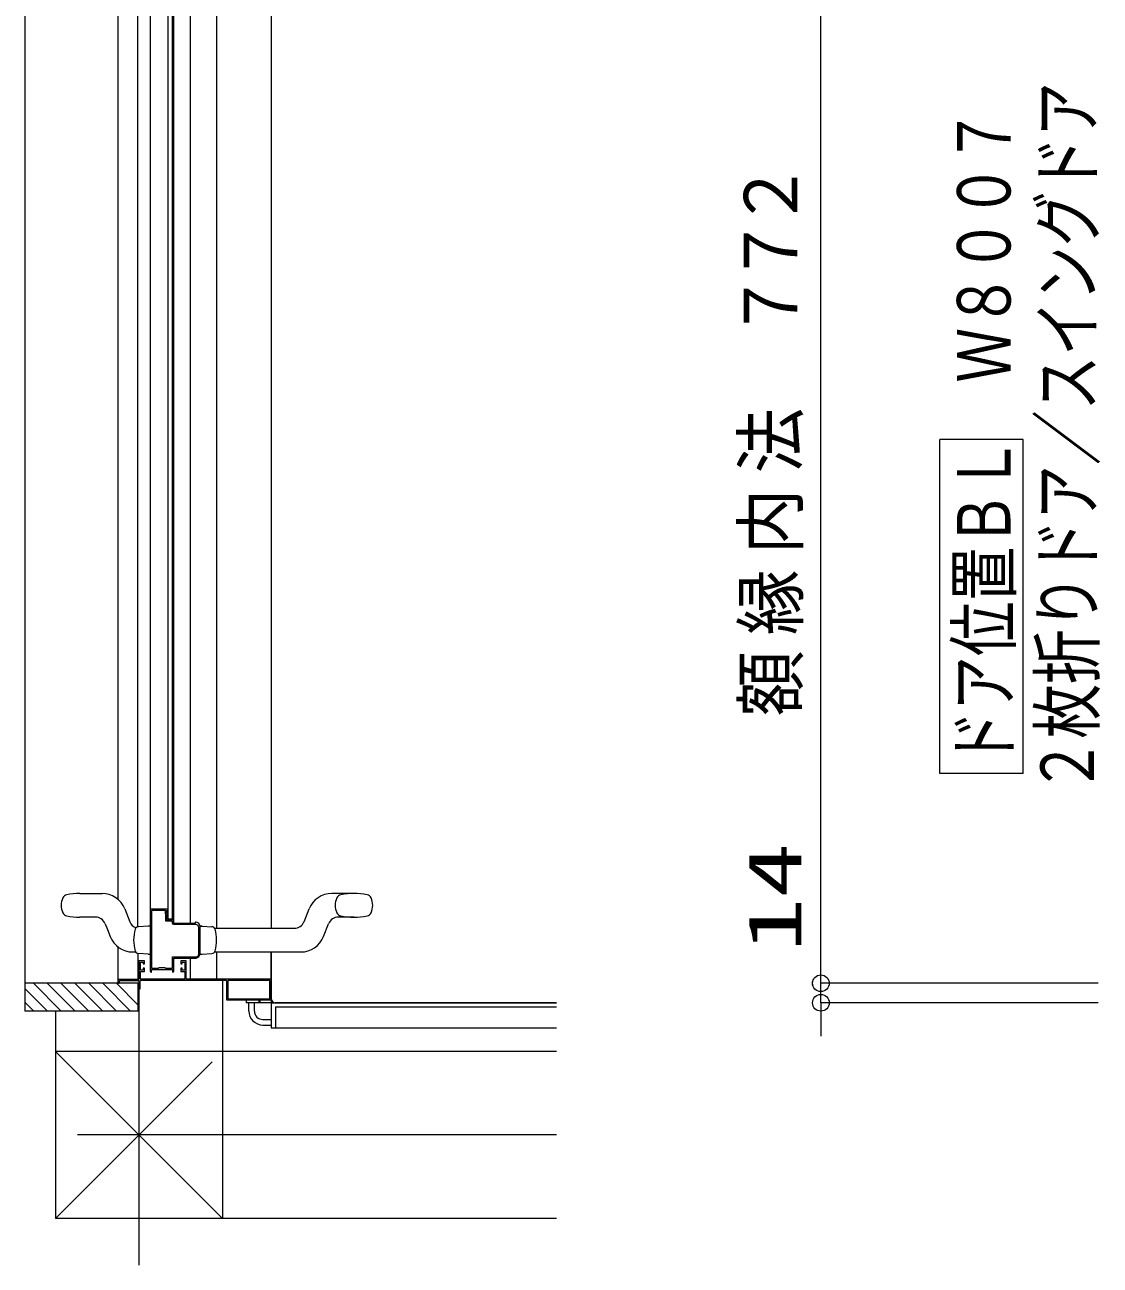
# Model space of a CAD drawing. Units: millimetres on the paper. Extents: x -305 to 305, y -152 to 152.
# Drawn here: x -181.04 to -142.39, y -24.36 to 20.2 of the extents above; entities that cross this region are included whole.
import ezdxf
from ezdxf.enums import TextEntityAlignment as Align

# ---------------------------------------------------------------- set-up
doc = ezdxf.new("R2010")
doc.units = ezdxf.units.MM
doc.linetypes.add('LONG_CHAIN', pattern=[21, 18, -1, 1, -1])
doc.layers.add('0-0_0', color=7, linetype='Continuous', lineweight=9)
doc.layers.add('0-1_VIEW0001', color=7, linetype='Continuous', lineweight=9)
doc.styles.add('ＭＳ ゴシック', font='')
doc.styles.get('ＭＳ ゴシック').set_extended_font_data('MS Gothic')

# ---------------------------------------------------------------- blocks, each defined once
blk = doc.blocks.new('_ORIGIN')
at = {"layer": '0-0_0'}
blk.add_line((0, 0), (-1, 0), dxfattribs=at)
blk.add_circle((0, 0), 0.5, dxfattribs=at)

msp = doc.modelspace()

# ---------------------------------------------------------------- linework, layer by layer
at = {"layer": '0-1_VIEW0001'}
for p, q in [((-181.038, 63.197), (-181.038, -15.228)), ((-177.685, -11.22), (-177.685, 62.197)), ((-176.98, -12.2), (-176.98, 62.047)), ((-175.095, 25.072), (-175.095, -12.078)), ((-175.739, 24.602), (-175.739, -11.958)), ((-176.535, 24.211), (-176.535, -13.788)), ((-175.889, -11.908), (-175.889, 24.212)), ((-175.685, -12.078), (-175.685, 24.211)), ((-172.185, 24.197), (-172.185, -12.254)), ((-174.145, 23.722), (-174.145, -12.254)), ((-152.433, -13.629), (-152.433, 23.771)), ((-145.16, 5.31), (-148.16, 5.31)), ((-148.16, -6.69), (-148.16, 5.31)), ((-145.16, -6.69), (-145.16, 5.31)), ((-145.16, -6.69), (-148.16, -6.69)), ((-179.06, -11.004), (-178.261, -11.004)), ((-169.21, -11.004), (-170.01, -11.004)), ((-177.448, -11.556), (-177.265, -12.017)), ((-175.921, -11.569), (-176.535, -11.569)), ((-175.902, -11.59), (-175.911, -11.576)), ((-171.005, -12.017), (-170.823, -11.556)), ((-178.499, -11.854), (-179.06, -11.854)), ((-175.966, -11.764), (-175.982, -11.726)), ((-175.94, -11.705), (-175.94, -11.633)), ((-175.924, -11.749), (-175.939, -11.711)), ((-175.915, -11.608), (-175.91, -11.608)), ((-175.9, -11.598), (-175.9, -11.598)), ((-175.889, -11.908), (-175.739, -11.908)), ((-174.885, -12.028), (-174.895, -12.028)), ((-169.21, -11.854), (-169.772, -11.854)), ((-178.15, -12.091), (-178.07, -12.293)), ((-178.07, -12.293), (-177.968, -12.551)), ((-177.071, -12.288), (-177.071, -12.287)), ((-177.071, -12.288), (-177.071, -12.287)), ((-176.61, -12.179), (-176.958, -12.197)), ((-176.957, -12.198), (-176.958, -12.197)), ((-176.957, -12.198), (-176.958, -12.197)), ((-176.535, -12.178), (-176.61, -12.178)), ((-174.925, -12.078), (-175.685, -12.078)), ((-174.885, -12.123), (-175.685, -12.123)), ((-174.91, -12.043), (-174.91, -12.063)), ((-174.78, -13.178), (-174.78, -12.228)), ((-174.735, -12.178), (-174.735, -12.18)), ((-174.735, -13.178), (-174.735, -12.178)), ((-174.735, -12.179), (-174.735, -12.18)), ((-174.66, -12.179), (-174.735, -12.179)), ((-174.216, -12.254), (-171.354, -12.254)), ((-170.303, -12.551), (-170.12, -12.091)), ((-177.687, -14.228), (-177.687, -12.923)), ((-177.155, -13.104), (-177.056, -13.104)), ((-176.98, -13.157), (-176.98, -14.078)), ((-176.61, -13.178), (-176.958, -13.16)), ((-176.61, -13.179), (-176.535, -13.179)), ((-175.095, -13.328), (-175.095, -14.078)), ((-174.735, -13.177), (-174.735, -13.178)), ((-174.735, -13.177), (-174.735, -13.179)), ((-174.735, -13.179), (-174.66, -13.179)), ((-174.66, -13.179), (-174.313, -13.16)), ((-174.215, -13.104), (-171.116, -13.104)), ((-174.145, -13.104), (-174.145, -14.053)), ((-172.185, -13.104), (-172.185, -14.779)), ((-172.185, -13.104), (-172.185, -14.903)), ((-172.185, -14.053), (-172.185, -13.104)), ((-152.432, -13.629), (-152.432, -13.029)), ((-176.735, -13.428), (-176.935, -13.428)), ((-176.935, -13.428), (-176.935, -14.078)), ((-176.885, -13.473), (-176.785, -13.473)), ((-176.885, -14.078), (-176.885, -13.803)), ((-176.885, -13.803), (-176.735, -13.803)), ((-176.785, -13.473), (-176.785, -13.533)), ((-176.785, -13.533), (-176.735, -13.533)), ((-176.735, -13.683), (-176.785, -13.683)), ((-176.785, -13.683), (-176.785, -13.758)), ((-176.735, -13.533), (-176.735, -13.428)), ((-176.735, -13.803), (-176.735, -13.683)), ((-176.37, -13.728), (-175.85, -13.728)), ((-175.235, -13.428), (-175.435, -13.428)), ((-175.435, -13.428), (-175.435, -13.533)), ((-175.435, -13.533), (-175.385, -13.533)), ((-175.385, -13.683), (-175.435, -13.683)), ((-175.435, -13.683), (-175.435, -13.803)), ((-175.435, -13.803), (-175.285, -13.803)), ((-175.385, -13.473), (-175.285, -13.473)), ((-175.385, -13.533), (-175.385, -13.473)), ((-175.385, -13.758), (-175.385, -13.683)), ((-175.285, -13.758), (-175.385, -13.758)), ((-175.285, -13.473), (-175.285, -13.758)), ((-175.285, -13.803), (-175.285, -14.078)), ((-175.235, -14.078), (-175.235, -13.428)), ((-176.963, -14.228), (-181.038, -14.228)), ((-180.729, -14.228), (-179.729, -15.229)), ((-180.234, -14.229), (-179.234, -15.229)), ((-179.739, -14.229), (-178.739, -15.229)), ((-179.239, -14.229), (-178.239, -15.229)), ((-178.739, -14.229), (-177.739, -15.228)), ((-178.239, -14.228), (-177.239, -15.228)), ((-177.744, -14.229), (-176.963, -15.01)), ((-177.687, -14.078), (-176.935, -14.078)), ((-177.67, -14.228), (-177.65, -14.228)), ((-176.963, -15.228), (-176.963, -14.228)), ((-176.935, -14.128), (-176.935, -14.428)), ((-173.785, -14.133), (-176.895, -14.133)), ((-176.895, -14.428), (-176.895, -14.133)), ((-175.285, -14.078), (-176.885, -14.078)), ((-172.185, -14.078), (-175.235, -14.078)), ((-173.935, -14.133), (-173.935, -22.678)), ((-173.785, -14.133), (-173.785, -14.828)), ((-172.23, -14.128), (-173.74, -14.128)), ((-173.74, -14.128), (-173.74, -14.783)), ((-172.23, -14.783), (-172.23, -14.128)), ((-172.185, -14.828), (-172.185, -14.078)), ((-142.473, -14.229), (-152.433, -14.229)), ((-152.432, -14.929), (-152.432, -14.229)), ((-181.038, -14.414), (-180.224, -15.228)), ((-176.935, -14.428), (-176.895, -14.428)), ((-181.038, -14.909), (-180.719, -15.228)), ((-173.785, -14.828), (-172.625, -14.828)), ((-173.74, -14.783), (-172.23, -14.783)), ((-173.085, -14.828), (-173.085, -14.928)), ((-172.21, -14.928), (-173.085, -14.928)), ((-172.985, -15.229), (-172.985, -14.928)), ((-172.785, -15.229), (-172.785, -14.928)), ((-172.625, -14.828), (-172.625, -14.903)), ((-172.625, -14.903), (-172.585, -14.903)), ((-172.585, -14.903), (-172.585, -14.828)), ((-172.585, -14.828), (-172.185, -14.828)), ((-172.185, -14.953), (-172.185, -15.828)), ((-172.16, -14.928), (-161.935, -14.928)), ((-161.935, -14.928), (-172.036, -14.928)), ((-172.035, -15.078), (-161.935, -15.078)), ((-172.035, -15.078), (-172.035, -15.828)), ((-142.473, -14.929), (-152.432, -14.929)), ((-176.963, -15.228), (-181.038, -15.228)), ((-179.935, -15.228), (-179.935, -22.677)), ((-172.485, -15.528), (-172.185, -15.528)), ((-152.432, -15.529), (-152.432, -16.129)), ((-172.485, -15.728), (-172.185, -15.728)), ((-172.185, -15.828), (-161.935, -15.828)), ((-173.935, -22.678), (-179.936, -16.677)), ((-161.935, -16.677), (-179.936, -16.677)), ((-174.31, -17.052), (-179.935, -22.677)), ((-161.935, -22.677), (-179.935, -22.677))]:
    msp.add_line(p, q, dxfattribs=at)
at = {"layer": '0-1_VIEW0001', "linetype": 'LONG_CHAIN'}
for p, q in [((-176.935, -14.413), (-176.935, -24.356)), ((-161.935, -19.677), (-179.149, -19.677))]:
    msp.add_line(p, q, dxfattribs=at)
at = {"layer": '0-1_VIEW0001'}
for points in [[(-142.473, -14.229), (-152.432, -14.229), (-152.432, -8.978)], [(-175.911, -11.576), (-175.916, -11.57), (-175.921, -11.569)], [(-176.485, -11.618), (-176.485, -13.688), (-176.235, -13.688), (-176.21, -13.663), (-176.01, -13.663), (-175.985, -13.688), (-175.735, -13.688), (-175.735, -13.283), (-174.885, -13.283)], [(-175.985, -11.707), (-175.985, -11.618), (-176.485, -11.618)], [(-175.982, -11.726), (-175.984, -11.717), (-175.985, -11.707)], [(-175.965, -11.77), (-175.966, -11.767), (-175.966, -11.764)], [(-175.735, -12.073), (-175.735, -12.003), (-175.965, -12.003), (-175.965, -11.77)], [(-175.94, -11.633), (-175.933, -11.616), (-175.915, -11.608)], [(-175.939, -11.711), (-175.94, -11.708), (-175.94, -11.705)], [(-175.92, -11.768), (-175.921, -11.759), (-175.924, -11.749)], [(-175.739, -11.958), (-175.92, -11.958), (-175.92, -11.768)], [(-175.91, -11.608), (-175.903, -11.605), (-175.9, -11.598)], [(-175.9, -11.598), (-175.901, -11.594), (-175.902, -11.59)], [(-174.895, -12.028), (-174.906, -12.033), (-174.91, -12.043)], [(-174.735, -12.178), (-174.779, -12.072), (-174.885, -12.028)], [(-175.685, -12.123), (-175.721, -12.109), (-175.735, -12.073)], [(-174.91, -12.063), (-174.915, -12.074), (-174.925, -12.078)], [(-174.78, -12.228), (-174.811, -12.154), (-174.885, -12.123)], [(-174.735, -12.179), (-174.66, -12.179), (-174.313, -12.197)], [(-175.685, -13.788), (-175.685, -13.328), (-174.885, -13.328)], [(-174.885, -13.283), (-174.811, -13.253), (-174.78, -13.178)], [(-174.885, -13.328), (-174.779, -13.284), (-174.735, -13.178)], [(-176.785, -13.758), (-176.885, -13.758), (-176.885, -13.473)], [(-176.535, -13.788), (-176.524, -13.817), (-176.495, -13.828), (-176.488, -13.825), (-176.485, -13.818)], [(-176.485, -13.818), (-176.485, -13.728), (-175.735, -13.728), (-175.735, -13.818)], [(-175.735, -13.818), (-175.732, -13.825), (-175.725, -13.828), (-175.697, -13.817), (-175.685, -13.788)], [(-177.635, -14.228), (-177.635, -14.128), (-176.935, -14.128)]]:
    msp.add_lwpolyline(points, dxfattribs=at)
for centre, radius, start, end in [((-179.494, -11.247), 0.2, 101.3412, 154.66), ((-179.06, -13.411), 2.408, 90, 101.3412), ((-178.261, -11.879), 0.875, 21.6036, 90), ((-170.01, -11.879), 0.875, 90, 158.3964), ((-169.644, -11.247), 0.2, 101.3412, 154.66), ((-169.21, -13.411), 2.408, 78.6588, 101.3412), ((-168.776, -11.247), 0.2, 25.34, 78.6588), ((-179.11, -11.429), 0.625, 154.66, 205.34), ((-169.26, -11.429), 0.625, 154.66, 205.34), ((-169.16, -11.429), 0.625, 334.66, 25.34), ((-179.494, -11.611), 0.2, 205.34, 258.6588), ((-179.06, -9.446), 2.408, 258.6588, 270), ((-178.499, -12.229), 0.375, 21.6036, 90), ((-176.917, -11.879), 0.375, 201.6036, 250.9366), ((-171.354, -11.879), 0.375, 270, 338.3964), ((-169.772, -12.229), 0.375, 90, 158.3964), ((-169.644, -11.611), 0.2, 205.34, 258.6588), ((-169.21, -9.446), 2.408, 258.6588, 281.3412), ((-168.776, -11.611), 0.2, 281.3412, 334.66), ((-175.705, -12.679), 1.421, 164.0189, 195.7696), ((-176.951, -12.322), 0.125, 93.001, 164.0572), ((-174.32, -12.322), 0.125, 18.4568, 86.999), ((-175.566, -12.679), 1.421, 344.2183, 16.2037), ((-177.155, -12.229), 0.875, 201.6036, 270), ((-171.116, -12.229), 0.875, 270, 338.3964), ((-176.951, -13.036), 0.125, 193.521, 266.9989), ((-174.32, -13.036), 0.125, 273.001, 346.3206), ((-172.21, -14.903), 0.025, 270, 0), ((-172.035, -14.778), 0.15, 180, 270), ((-172.16, -14.953), 0.025, 90, 180), ((-172.485, -15.228), 0.5, 180, 270), ((-172.485, -15.228), 0.3, 180, 270)]:
    msp.add_arc(centre, radius, start, end, dxfattribs=at)

# ---------------------------------------------------------------- block references
at = {"layer": '0-1_VIEW0001', "xscale": 0.6, "yscale": 0.6}
for p, rotation in [((-152.433, -14.229), 270), ((-152.432, -14.229), 270), ((-152.432, -14.929), 90)]:
    msp.add_blockref('_ORIGIN', p, dxfattribs=dict(at, rotation=rotation))

# ---------------------------------------------------------------- texts
at = {"layer": '0-1_VIEW0001', "style": 'ＭＳ ゴシック'}
for s, width, p in [('２枚折りドア／スイングドア', 0.75, (-142.043, -7.405)), ('ドア位置ＢＬ\u3000Ｗ８００７', 0.75, (-145.04, -6.405)), ('２', 0.9, (-152.699, 12.905)), ('７', 0.9, (-152.699, 10.917)), ('７', 0.9, (-152.699, 8.929)), ('法', 0.9, (-152.699, 4.089)), ('内', 0.9, (-152.699, 1.181)), ('縁', 0.9, (-152.699, -1.727)), ('額', 0.9, (-152.699, -4.635)), ('14', 1.5, (-152.562, -13.112))]:
    msp.add_text(s, height=1.921, rotation=90, dxfattribs=dict(at, width=width)).set_placement(p, align=Align.BOTTOM_LEFT)

doc.saveas('drawing.dxf')
